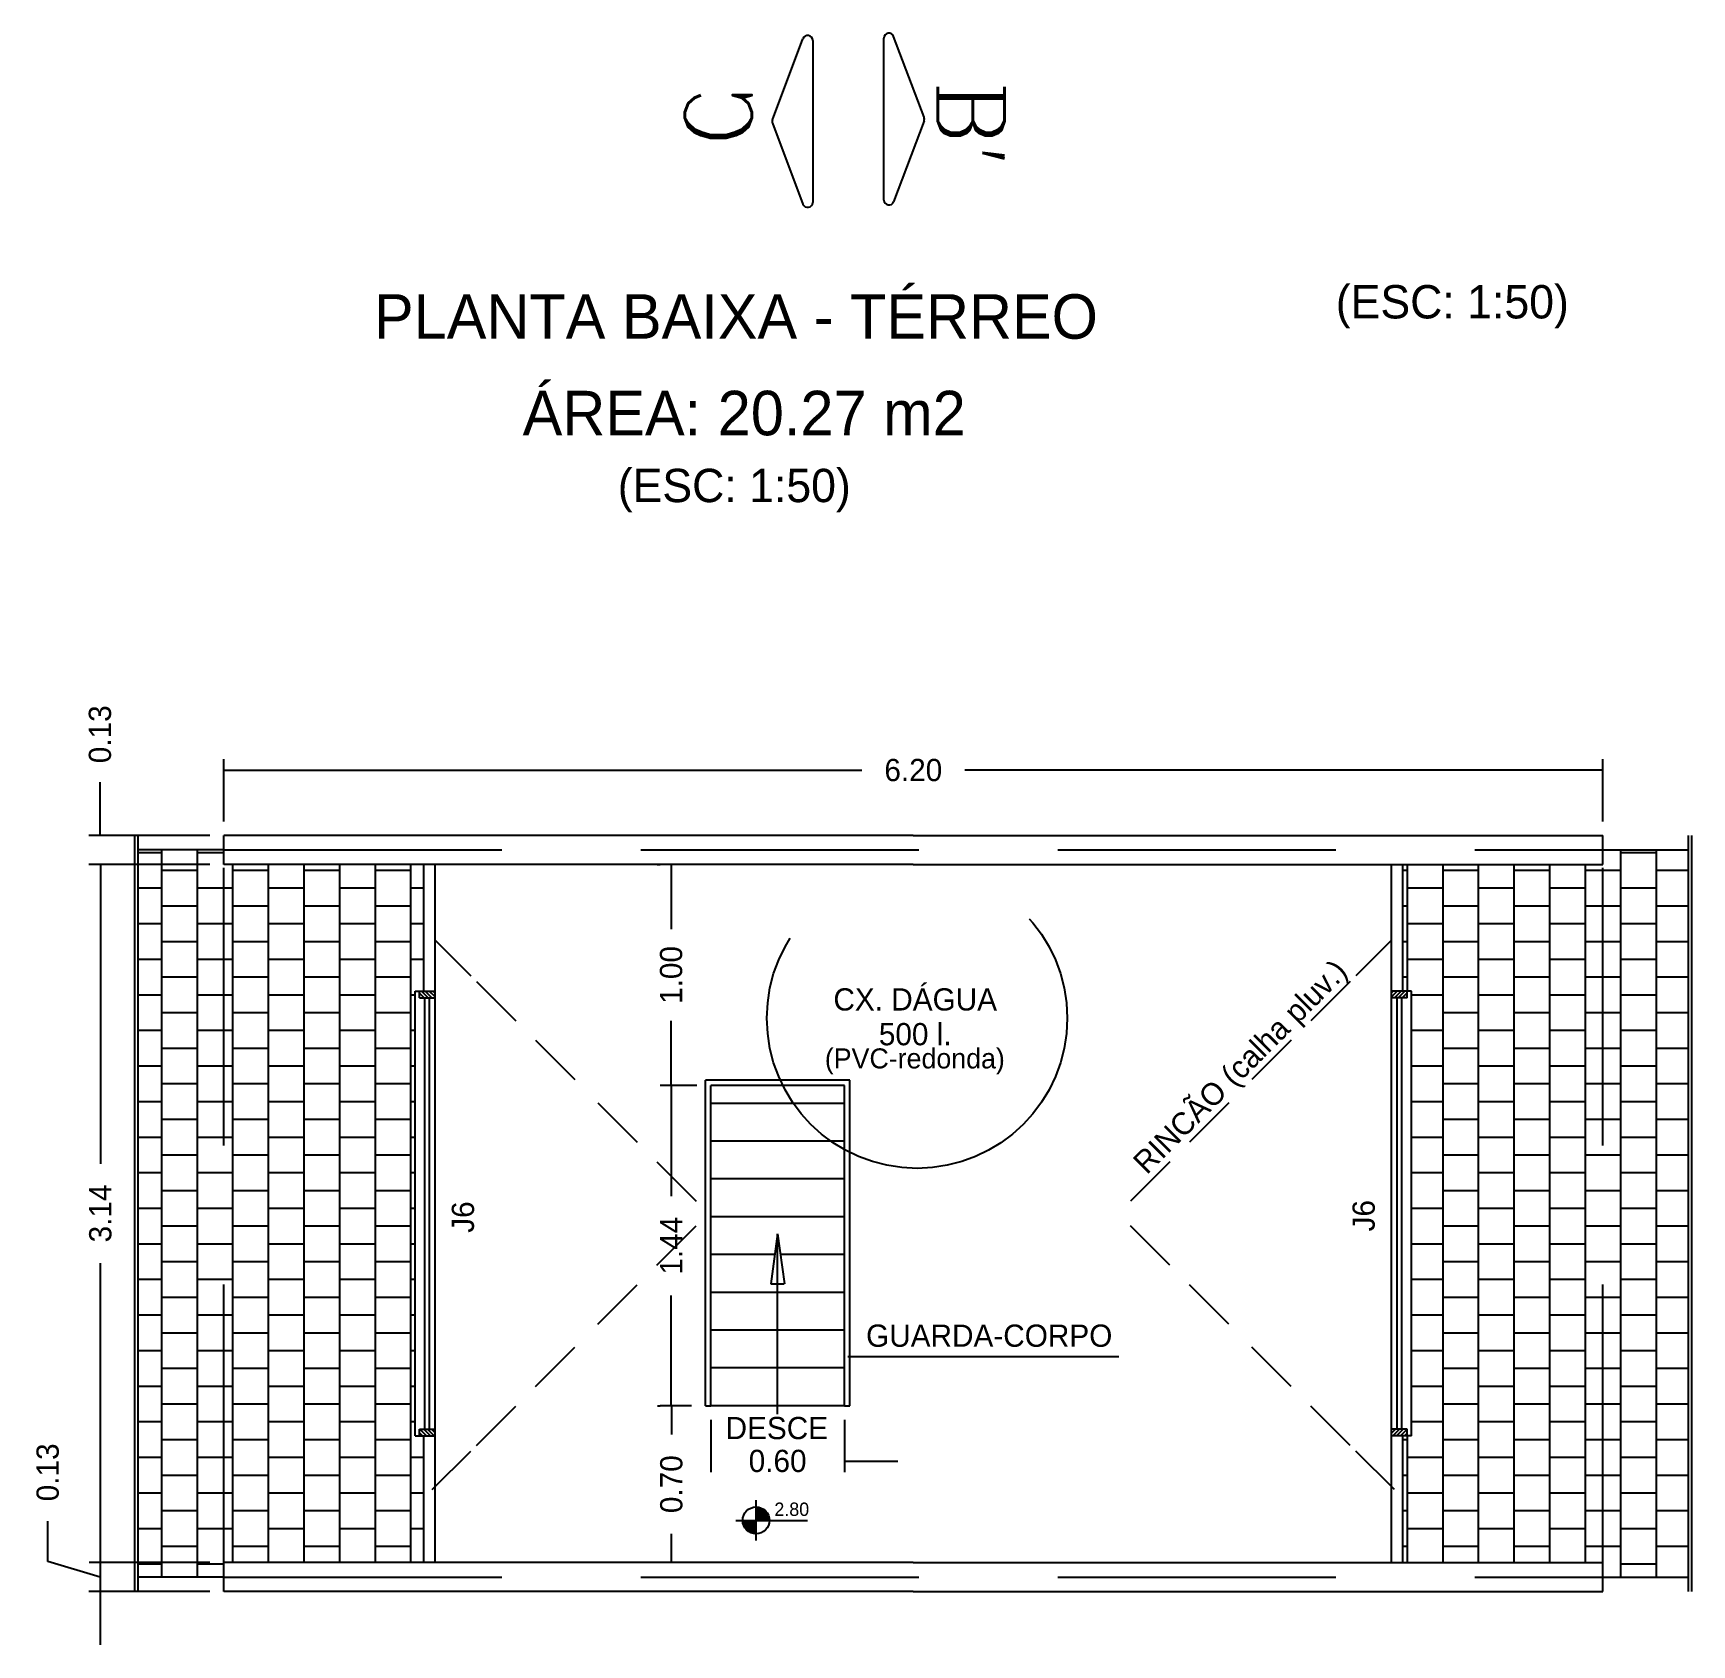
# Model space of a CAD drawing. Extents: x -74 to 202, y -59 to 73.
# Drawn here: x 5.28 to 12.74, y 3.91 to 11.16 of the extents above; entities that cross this region are included whole.
import ezdxf
from ezdxf.enums import TextEntityAlignment as Align

# ---------------------------------------------------------------- set-up
doc = ezdxf.new("R2010")
doc.units = 0
doc.linetypes.add('DASHED2', pattern=[0.375, 0.25, -0.125])
doc.layers.get('0').update_dxf_attribs({"linetype": 'CONTINUOUS'})
doc.layers.get('DEFPOINTS').update_dxf_attribs({"linetype": 'CONTINUOUS'})
for name, color, linetype in [('DIM', 244, 'CONTINUOUS'), ('EQUIPAMENTOS', 1, 'CONTINUOUS'), ('JANELA', 5, 'CONTINUOUS'), ('PAREDE', 7, 'CONTINUOUS'), ('TEXTO', 1, 'CONTINUOUS'), ('TEXTO2', 244, 'CONTINUOUS'), ('VISTAL', 30, 'CONTINUOUS'), ('VISTAP', 244, 'CONTINUOUS')]:
    doc.layers.add(name, color=color, linetype=linetype)
doc.styles.add('ROMANC', font='ROMANC.SHX', dxfattribs={"width": 0.8, "height": 0.04})
doc.dimstyles.get("Standard").update_dxf_attribs({"dimscale": 0, "dimtxt": 0.1, "dimasz": 0.12, "dimexe": 0.05, "dimexo": 0.0625, "dimgap": 0.09, "dimtad": 0, "dimzin": 0, "dimtxsty": 'STANDARD', "dimblk1": 'NONE', "dimblk2": 'NONE', "dimsah": 1, "dimcen": 0.09, "dimclrd": 244, "dimclre": 244, "dimclrt": 244, "dimazin": 3, "dimtfac": 1, "dimtdec": 4, "dimtofl": 0, "dimtmove": 0, "dimatfit": 3, "dimtolj": 1, "dimtzin": 0})

# ---------------------------------------------------------------- blocks, each defined once
blk = doc.blocks.new('*X35')
at = {"color": 0, "linetype": 'CONTINUOUS'}
for p, q in [((36.2381, 1.307), (36.2643, 1.3332)), ((36.2381, 1.3247), (36.2466, 1.3332)), ((36.252, 1.3032), (36.282, 1.3332)), ((36.2696, 1.3032), (36.2996, 1.3332)), ((36.2873, 1.3032), (36.3081, 1.324)), ((36.305, 1.3032), (36.3081, 1.3063))]:
    blk.add_line(p, q, dxfattribs=at)
blk = doc.blocks.new('*D106')
at = {"color": 244, "linetype": 'BYBLOCK'}
for p, q in [((8.2435, 4.9899), (8.1035, 4.9899)), ((8.1535, 4.9899), (8.1535, 4.8607)), ((8.1535, 4.2849), (8.1535, 4.4141)), ((8.2435, 4.2849), (8.1035, 4.2849))]:
    blk.add_line(p, q, dxfattribs=at)
at = {"layer": 'DEFPOINTS', "color": 0, "linetype": 'BYBLOCK'}
for p in [(8.306, 4.9899), (8.1535, 4.2849), (8.306, 4.2849)]:
    blk.add_point(p, dxfattribs=at)
at = {"color": 244, "linetype": 'BYBLOCK', "insert": (8.1535, 4.6374), "char_height": 0.1, "attachment_point": 5, "rotation": 90}
blk.add_mtext('\\A1;0.70', dxfattribs=at)
blk = doc.blocks.new('_NONE')
blk = doc.blocks.new('*X107')
at = {"color": 0, "linetype": 'CONTINUOUS'}
for p, q in [((11.2887, -0.0074), (11.3138, 0.0177)), ((11.2887, 0.0103), (11.2961, 0.0177)), ((11.3014, -0.0123), (11.3314, 0.0177)), ((11.3191, -0.0123), (11.3491, 0.0177)), ((11.3368, -0.0123), (11.3587, 0.0096)), ((11.3545, -0.0123), (11.3587, -0.0081))]:
    blk.add_line(p, q, dxfattribs=at)
blk = doc.blocks.new('*X108')
at = {"color": 0, "linetype": 'CONTINUOUS'}
for p, q in [((6.932, -1.9823), (6.9187, -1.9689)), ((6.9497, -1.9823), (6.9197, -1.9523)), ((6.9674, -1.9823), (6.9374, -1.9523)), ((6.9851, -1.9823), (6.9551, -1.9523)), ((6.9887, -1.9682), (6.9727, -1.9523))]:
    blk.add_line(p, q, dxfattribs=at)
blk = doc.blocks.new('*X109')
at = {"color": 0, "linetype": 'CONTINUOUS'}
for p, q in [((11.2887, -1.9696), (11.306, -1.9523)), ((11.2937, -1.9823), (11.3237, -1.9523)), ((11.3113, -1.9823), (11.3413, -1.9523)), ((11.329, -1.9823), (11.3587, -1.9526)), ((11.3467, -1.9823), (11.3587, -1.9703))]:
    blk.add_line(p, q, dxfattribs=at)
blk = doc.blocks.new('*X121')
at = {"color": 0, "linetype": 'CONTINUOUS'}
for p, q in [((5.76, 0.64), (5.6537, 0.64)), ((5.76, -2.6173), (5.76, 0.6527)), ((5.92, -2.6173), (5.92, 0.6527)), ((6.0387, 0.64), (5.92, 0.64)), ((12.32, -2.6173), (12.32, 0.6527)), ((12.48, 0.64), (12.32, 0.64)), ((12.48, -2.6173), (12.48, 0.6527)), ((5.92, 0.56), (5.76, 0.56)), ((6.08, -2.5523), (6.08, 0.5877)), ((6.1387, 0.56), (6.08, 0.56)), ((6.1887, 0.56), (6.1387, 0.56)), ((6.24, 0.56), (6.1887, 0.56)), ((6.24, -2.5523), (6.24, 0.5877)), ((6.4, -2.5523), (6.4, 0.5877)), ((6.56, 0.56), (6.4, 0.56)), ((6.56, -2.5523), (6.56, 0.5877)), ((6.72, -2.5523), (6.72, 0.5877)), ((6.88, 0.56), (6.72, 0.56)), ((6.88, -2.5523), (6.88, 0.5877)), ((11.36, 0.56), (11.3387, 0.56)), ((11.36, 0.0177), (11.36, 0.5877)), ((11.52, -2.5523), (11.52, 0.5877)), ((11.68, 0.56), (11.52, 0.56)), ((11.68, -2.5523), (11.68, 0.5877)), ((11.84, -2.5523), (11.84, 0.5877)), ((12, 0.56), (11.84, 0.56)), ((12, -2.5523), (12, 0.5877)), ((12.16, -2.5523), (12.16, 0.5877)), ((12.2387, 0.56), (12.16, 0.56)), ((12.32, 0.56), (12.2387, 0.56)), ((12.6237, 0.56), (12.48, 0.56)), ((5.76, 0.48), (5.6537, 0.48)), ((6.0387, 0.48), (5.92, 0.48)), ((6.08, 0.48), (6.0387, 0.48)), ((6.4, 0.48), (6.24, 0.48)), ((6.72, 0.48), (6.56, 0.48)), ((6.9387, 0.48), (6.88, 0.48)), ((11.52, 0.48), (11.36, 0.48)), ((11.84, 0.48), (11.68, 0.48)), ((12.0887, 0.48), (12, 0.48)), ((12.1387, 0.48), (12.0887, 0.48)), ((12.16, 0.48), (12.1387, 0.48)), ((12.48, 0.48), (12.32, 0.48)), ((5.92, 0.4), (5.76, 0.4)), ((6.1387, 0.4), (6.08, 0.4)), ((6.1887, 0.4), (6.1387, 0.4)), ((6.24, 0.4), (6.1887, 0.4)), ((6.56, 0.4), (6.4, 0.4)), ((6.88, 0.4), (6.72, 0.4)), ((11.36, 0.4), (11.3387, 0.4)), ((11.68, 0.4), (11.52, 0.4)), ((12, 0.4), (11.84, 0.4)), ((12.2387, 0.4), (12.16, 0.4)), ((12.32, 0.4), (12.2387, 0.4)), ((12.6237, 0.4), (12.48, 0.4)), ((5.76, 0.32), (5.6537, 0.32)), ((6.0387, 0.32), (5.92, 0.32)), ((6.08, 0.32), (6.0387, 0.32)), ((6.4, 0.32), (6.24, 0.32)), ((6.72, 0.32), (6.56, 0.32)), ((6.9387, 0.32), (6.88, 0.32)), ((11.52, 0.32), (11.36, 0.32)), ((11.84, 0.32), (11.68, 0.32)), ((12.0887, 0.32), (12, 0.32)), ((12.1387, 0.32), (12.0887, 0.32)), ((12.16, 0.32), (12.1387, 0.32)), ((12.48, 0.32), (12.32, 0.32)), ((5.92, 0.24), (5.76, 0.24)), ((6.1387, 0.24), (6.08, 0.24)), ((6.1887, 0.24), (6.1387, 0.24)), ((6.24, 0.24), (6.1887, 0.24)), ((6.56, 0.24), (6.4, 0.24)), ((6.88, 0.24), (6.72, 0.24)), ((11.36, 0.24), (11.3387, 0.24)), ((11.68, 0.24), (11.52, 0.24)), ((12, 0.24), (11.84, 0.24)), ((12.2387, 0.24), (12.16, 0.24)), ((12.32, 0.24), (12.2387, 0.24)), ((12.6237, 0.24), (12.48, 0.24)), ((5.76, 0.16), (5.6537, 0.16)), ((6.0387, 0.16), (5.92, 0.16)), ((6.08, 0.16), (6.0387, 0.16)), ((6.4, 0.16), (6.24, 0.16)), ((6.72, 0.16), (6.56, 0.16)), ((6.9387, 0.16), (6.88, 0.16)), ((11.52, 0.16), (11.36, 0.16)), ((11.84, 0.16), (11.68, 0.16)), ((12.0887, 0.16), (12, 0.16)), ((12.1387, 0.16), (12.0887, 0.16)), ((12.16, 0.16), (12.1387, 0.16)), ((12.48, 0.16), (12.32, 0.16)), ((5.92, 0.08), (5.76, 0.08)), ((6.1387, 0.08), (6.08, 0.08)), ((6.1887, 0.08), (6.1387, 0.08)), ((6.24, 0.08), (6.1887, 0.08)), ((6.56, 0.08), (6.4, 0.08)), ((6.88, 0.08), (6.72, 0.08)), ((11.36, 0.08), (11.3387, 0.08)), ((11.68, 0.08), (11.52, 0.08)), ((12, 0.08), (11.84, 0.08)), ((12.2387, 0.08), (12.16, 0.08)), ((12.32, 0.08), (12.2387, 0.08)), ((12.6237, 0.08), (12.48, 0.08)), ((5.76, 0), (5.6537, 0)), ((6.0387, 0), (5.92, 0)), ((6.08, 0), (6.0387, 0)), ((6.4, 0), (6.24, 0)), ((6.72, 0), (6.56, 0)), ((6.8987, 0), (6.88, 0)), ((11.52, 0), (11.3787, 0)), ((11.84, 0), (11.68, 0)), ((12.0887, 0), (12, 0)), ((12.1387, 0), (12.0887, 0)), ((12.16, 0), (12.1387, 0)), ((12.48, 0), (12.32, 0)), ((5.92, -0.08), (5.76, -0.08)), ((6.1387, -0.08), (6.08, -0.08)), ((6.1887, -0.08), (6.1387, -0.08)), ((6.24, -0.08), (6.1887, -0.08)), ((6.56, -0.08), (6.4, -0.08)), ((6.88, -0.08), (6.72, -0.08)), ((11.68, -0.08), (11.52, -0.08)), ((12, -0.08), (11.84, -0.08)), ((12.2387, -0.08), (12.16, -0.08)), ((12.32, -0.08), (12.2387, -0.08)), ((12.6237, -0.08), (12.48, -0.08)), ((5.76, -0.16), (5.6537, -0.16)), ((6.0387, -0.16), (5.92, -0.16)), ((6.08, -0.16), (6.0387, -0.16)), ((6.4, -0.16), (6.24, -0.16)), ((6.72, -0.16), (6.56, -0.16)), ((6.8987, -0.16), (6.88, -0.16)), ((11.52, -0.16), (11.3787, -0.16)), ((11.84, -0.16), (11.68, -0.16)), ((12.0887, -0.16), (12, -0.16)), ((12.1387, -0.16), (12.0887, -0.16)), ((12.16, -0.16), (12.1387, -0.16)), ((12.48, -0.16), (12.32, -0.16)), ((5.92, -0.24), (5.76, -0.24)), ((6.1387, -0.24), (6.08, -0.24)), ((6.1887, -0.24), (6.1387, -0.24)), ((6.24, -0.24), (6.1887, -0.24)), ((6.56, -0.24), (6.4, -0.24)), ((6.88, -0.24), (6.72, -0.24)), ((11.68, -0.24), (11.52, -0.24)), ((12, -0.24), (11.84, -0.24)), ((12.2387, -0.24), (12.16, -0.24)), ((12.32, -0.24), (12.2387, -0.24)), ((12.6237, -0.24), (12.48, -0.24)), ((5.76, -0.32), (5.6537, -0.32)), ((6.0387, -0.32), (5.92, -0.32)), ((6.08, -0.32), (6.0387, -0.32)), ((6.4, -0.32), (6.24, -0.32)), ((6.72, -0.32), (6.56, -0.32)), ((6.8987, -0.32), (6.88, -0.32)), ((11.52, -0.32), (11.3787, -0.32)), ((11.84, -0.32), (11.68, -0.32)), ((12.0887, -0.32), (12, -0.32)), ((12.1387, -0.32), (12.0887, -0.32)), ((12.16, -0.32), (12.1387, -0.32)), ((12.48, -0.32), (12.32, -0.32)), ((5.92, -0.4), (5.76, -0.4)), ((6.1387, -0.4), (6.08, -0.4)), ((6.1887, -0.4), (6.1387, -0.4)), ((6.24, -0.4), (6.1887, -0.4)), ((6.56, -0.4), (6.4, -0.4)), ((6.88, -0.4), (6.72, -0.4)), ((11.68, -0.4), (11.52, -0.4)), ((12, -0.4), (11.84, -0.4)), ((12.2387, -0.4), (12.16, -0.4)), ((12.32, -0.4), (12.2387, -0.4)), ((12.6237, -0.4), (12.48, -0.4)), ((5.76, -0.48), (5.6537, -0.48)), ((6.0387, -0.48), (5.92, -0.48)), ((6.08, -0.48), (6.0387, -0.48)), ((6.4, -0.48), (6.24, -0.48)), ((6.72, -0.48), (6.56, -0.48)), ((6.8987, -0.48), (6.88, -0.48)), ((11.52, -0.48), (11.3787, -0.48)), ((11.84, -0.48), (11.68, -0.48)), ((12.0887, -0.48), (12, -0.48)), ((12.1387, -0.48), (12.0887, -0.48)), ((12.16, -0.48), (12.1387, -0.48)), ((12.48, -0.48), (12.32, -0.48)), ((5.92, -0.56), (5.76, -0.56)), ((6.1387, -0.56), (6.08, -0.56)), ((6.1887, -0.56), (6.1387, -0.56)), ((6.24, -0.56), (6.1887, -0.56)), ((6.56, -0.56), (6.4, -0.56)), ((6.88, -0.56), (6.72, -0.56)), ((11.68, -0.56), (11.52, -0.56)), ((12, -0.56), (11.84, -0.56)), ((12.2387, -0.56), (12.16, -0.56)), ((12.32, -0.56), (12.2387, -0.56)), ((12.6237, -0.56), (12.48, -0.56)), ((5.76, -0.64), (5.6537, -0.64)), ((6.0387, -0.64), (5.92, -0.64)), ((6.08, -0.64), (6.0387, -0.64)), ((6.4, -0.64), (6.24, -0.64)), ((6.72, -0.64), (6.56, -0.64)), ((6.8987, -0.64), (6.88, -0.64)), ((11.52, -0.64), (11.3787, -0.64)), ((11.84, -0.64), (11.68, -0.64)), ((12.0887, -0.64), (12, -0.64)), ((12.1387, -0.64), (12.0887, -0.64)), ((12.16, -0.64), (12.1387, -0.64)), ((12.48, -0.64), (12.32, -0.64)), ((5.92, -0.72), (5.76, -0.72)), ((6.1387, -0.72), (6.08, -0.72)), ((6.1887, -0.72), (6.1387, -0.72)), ((6.24, -0.72), (6.1887, -0.72)), ((6.56, -0.72), (6.4, -0.72)), ((6.88, -0.72), (6.72, -0.72)), ((11.68, -0.72), (11.52, -0.72)), ((12, -0.72), (11.84, -0.72)), ((12.2387, -0.72), (12.16, -0.72)), ((12.32, -0.72), (12.2387, -0.72)), ((12.6237, -0.72), (12.48, -0.72)), ((5.76, -0.8), (5.6537, -0.8)), ((6.0387, -0.8), (5.92, -0.8)), ((6.08, -0.8), (6.0387, -0.8)), ((6.4, -0.8), (6.24, -0.8)), ((6.72, -0.8), (6.56, -0.8)), ((6.8987, -0.8), (6.88, -0.8)), ((11.52, -0.8), (11.3787, -0.8)), ((11.84, -0.8), (11.68, -0.8)), ((12.0887, -0.8), (12, -0.8)), ((12.1387, -0.8), (12.0887, -0.8)), ((12.16, -0.8), (12.1387, -0.8)), ((12.48, -0.8), (12.32, -0.8)), ((5.92, -0.88), (5.76, -0.88)), ((6.1387, -0.88), (6.08, -0.88)), ((6.1887, -0.88), (6.1387, -0.88)), ((6.24, -0.88), (6.1887, -0.88)), ((6.56, -0.88), (6.4, -0.88)), ((6.88, -0.88), (6.72, -0.88)), ((11.68, -0.88), (11.52, -0.88)), ((12, -0.88), (11.84, -0.88)), ((12.2387, -0.88), (12.16, -0.88)), ((12.32, -0.88), (12.2387, -0.88)), ((12.6237, -0.88), (12.48, -0.88)), ((5.76, -0.96), (5.6537, -0.96)), ((6.0387, -0.96), (5.92, -0.96)), ((6.08, -0.96), (6.0387, -0.96)), ((6.4, -0.96), (6.24, -0.96)), ((6.72, -0.96), (6.56, -0.96)), ((6.8987, -0.96), (6.88, -0.96)), ((11.52, -0.96), (11.3787, -0.96)), ((11.84, -0.96), (11.68, -0.96)), ((12.0887, -0.96), (12, -0.96)), ((12.1387, -0.96), (12.0887, -0.96)), ((12.16, -0.96), (12.1387, -0.96)), ((12.48, -0.96), (12.32, -0.96)), ((5.92, -1.04), (5.76, -1.04)), ((6.1387, -1.04), (6.08, -1.04)), ((6.1887, -1.04), (6.1387, -1.04)), ((6.24, -1.04), (6.1887, -1.04)), ((6.56, -1.04), (6.4, -1.04)), ((6.88, -1.04), (6.72, -1.04)), ((11.68, -1.04), (11.52, -1.04)), ((12, -1.04), (11.84, -1.04)), ((12.2387, -1.04), (12.16, -1.04)), ((12.32, -1.04), (12.2387, -1.04)), ((12.6237, -1.04), (12.48, -1.04)), ((5.76, -1.12), (5.6537, -1.12)), ((6.0387, -1.12), (5.92, -1.12)), ((6.08, -1.12), (6.0387, -1.12)), ((6.4, -1.12), (6.24, -1.12)), ((6.72, -1.12), (6.56, -1.12)), ((6.8987, -1.12), (6.88, -1.12)), ((11.52, -1.12), (11.3787, -1.12)), ((11.84, -1.12), (11.68, -1.12)), ((12.0887, -1.12), (12, -1.12)), ((12.1387, -1.12), (12.0887, -1.12)), ((12.16, -1.12), (12.1387, -1.12)), ((12.48, -1.12), (12.32, -1.12)), ((5.92, -1.2), (5.76, -1.2)), ((6.1387, -1.2), (6.08, -1.2)), ((6.1887, -1.2), (6.1387, -1.2)), ((6.24, -1.2), (6.1887, -1.2)), ((6.56, -1.2), (6.4, -1.2)), ((6.88, -1.2), (6.72, -1.2)), ((11.68, -1.2), (11.52, -1.2)), ((12, -1.2), (11.84, -1.2)), ((12.2387, -1.2), (12.16, -1.2)), ((12.32, -1.2), (12.2387, -1.2)), ((12.6237, -1.2), (12.48, -1.2)), ((5.76, -1.28), (5.6537, -1.28)), ((6.0387, -1.28), (5.92, -1.28)), ((6.08, -1.28), (6.0387, -1.28)), ((6.4, -1.28), (6.24, -1.28)), ((6.72, -1.28), (6.56, -1.28)), ((6.8987, -1.28), (6.88, -1.28)), ((11.52, -1.28), (11.3787, -1.28)), ((11.84, -1.28), (11.68, -1.28)), ((12.0887, -1.28), (12, -1.28)), ((12.1387, -1.28), (12.0887, -1.28)), ((12.16, -1.28), (12.1387, -1.28)), ((12.48, -1.28), (12.32, -1.28)), ((5.92, -1.36), (5.76, -1.36)), ((6.1387, -1.36), (6.08, -1.36)), ((6.1887, -1.36), (6.1387, -1.36)), ((6.24, -1.36), (6.1887, -1.36)), ((6.56, -1.36), (6.4, -1.36)), ((6.88, -1.36), (6.72, -1.36)), ((11.68, -1.36), (11.52, -1.36)), ((12, -1.36), (11.84, -1.36)), ((12.2387, -1.36), (12.16, -1.36)), ((12.32, -1.36), (12.2387, -1.36)), ((12.6237, -1.36), (12.48, -1.36)), ((5.76, -1.44), (5.6537, -1.44)), ((6.0387, -1.44), (5.92, -1.44)), ((6.08, -1.44), (6.0387, -1.44)), ((6.4, -1.44), (6.24, -1.44)), ((6.72, -1.44), (6.56, -1.44)), ((6.8987, -1.44), (6.88, -1.44)), ((11.52, -1.44), (11.3787, -1.44)), ((11.84, -1.44), (11.68, -1.44)), ((12.0887, -1.44), (12, -1.44)), ((12.1387, -1.44), (12.0887, -1.44)), ((12.16, -1.44), (12.1387, -1.44)), ((12.48, -1.44), (12.32, -1.44)), ((5.92, -1.52), (5.76, -1.52)), ((6.1387, -1.52), (6.08, -1.52)), ((6.1887, -1.52), (6.1387, -1.52)), ((6.24, -1.52), (6.1887, -1.52)), ((6.56, -1.52), (6.4, -1.52)), ((6.88, -1.52), (6.72, -1.52)), ((11.68, -1.52), (11.52, -1.52)), ((12, -1.52), (11.84, -1.52)), ((12.2387, -1.52), (12.16, -1.52)), ((12.32, -1.52), (12.2387, -1.52)), ((12.6237, -1.52), (12.48, -1.52)), ((5.76, -1.6), (5.6537, -1.6)), ((6.0387, -1.6), (5.92, -1.6)), ((6.08, -1.6), (6.0387, -1.6)), ((6.4, -1.6), (6.24, -1.6)), ((6.72, -1.6), (6.56, -1.6)), ((6.8987, -1.6), (6.88, -1.6)), ((11.52, -1.6), (11.3787, -1.6)), ((11.84, -1.6), (11.68, -1.6)), ((12.0887, -1.6), (12, -1.6)), ((12.1387, -1.6), (12.0887, -1.6)), ((12.16, -1.6), (12.1387, -1.6)), ((12.48, -1.6), (12.32, -1.6)), ((5.92, -1.68), (5.76, -1.68)), ((6.1387, -1.68), (6.08, -1.68)), ((6.1887, -1.68), (6.1387, -1.68)), ((6.24, -1.68), (6.1887, -1.68)), ((6.56, -1.68), (6.4, -1.68)), ((6.88, -1.68), (6.72, -1.68)), ((11.68, -1.68), (11.52, -1.68)), ((12, -1.68), (11.84, -1.68)), ((12.2387, -1.68), (12.16, -1.68)), ((12.32, -1.68), (12.2387, -1.68)), ((12.6237, -1.68), (12.48, -1.68)), ((5.76, -1.76), (5.6537, -1.76)), ((6.0387, -1.76), (5.92, -1.76)), ((6.08, -1.76), (6.0387, -1.76)), ((6.4, -1.76), (6.24, -1.76)), ((6.72, -1.76), (6.56, -1.76)), ((6.8987, -1.76), (6.88, -1.76)), ((11.52, -1.76), (11.3787, -1.76)), ((11.84, -1.76), (11.68, -1.76)), ((12.0887, -1.76), (12, -1.76)), ((12.1387, -1.76), (12.0887, -1.76)), ((12.16, -1.76), (12.1387, -1.76)), ((12.48, -1.76), (12.32, -1.76)), ((5.92, -1.84), (5.76, -1.84)), ((6.1387, -1.84), (6.08, -1.84)), ((6.1887, -1.84), (6.1387, -1.84)), ((6.24, -1.84), (6.1887, -1.84)), ((6.56, -1.84), (6.4, -1.84)), ((6.88, -1.84), (6.72, -1.84)), ((11.68, -1.84), (11.52, -1.84)), ((12, -1.84), (11.84, -1.84)), ((12.2387, -1.84), (12.16, -1.84)), ((12.32, -1.84), (12.2387, -1.84)), ((12.6237, -1.84), (12.48, -1.84)), ((5.76, -1.92), (5.6537, -1.92)), ((6.0387, -1.92), (5.92, -1.92)), ((6.08, -1.92), (6.0387, -1.92)), ((6.4, -1.92), (6.24, -1.92)), ((6.72, -1.92), (6.56, -1.92)), ((6.8987, -1.92), (6.88, -1.92)), ((11.52, -1.92), (11.3787, -1.92)), ((11.84, -1.92), (11.68, -1.92)), ((12.0887, -1.92), (12, -1.92)), ((12.1387, -1.92), (12.0887, -1.92)), ((12.16, -1.92), (12.1387, -1.92)), ((12.48, -1.92), (12.32, -1.92)), ((5.92, -2), (5.76, -2)), ((6.1387, -2), (6.08, -2)), ((6.1887, -2), (6.1387, -2)), ((6.24, -2), (6.1887, -2)), ((6.56, -2), (6.4, -2)), ((6.88, -2), (6.72, -2)), ((11.36, -2), (11.3387, -2)), ((11.36, -2.5523), (11.36, -1.9823)), ((11.68, -2), (11.52, -2)), ((12, -2), (11.84, -2)), ((12.2387, -2), (12.16, -2)), ((12.32, -2), (12.2387, -2)), ((12.6237, -2), (12.48, -2)), ((5.76, -2.08), (5.6537, -2.08)), ((6.0387, -2.08), (5.92, -2.08)), ((6.08, -2.08), (6.0387, -2.08)), ((6.4, -2.08), (6.24, -2.08)), ((6.72, -2.08), (6.56, -2.08)), ((6.9387, -2.08), (6.88, -2.08)), ((11.52, -2.08), (11.36, -2.08)), ((11.84, -2.08), (11.68, -2.08)), ((12.0887, -2.08), (12, -2.08)), ((12.1387, -2.08), (12.0887, -2.08)), ((12.16, -2.08), (12.1387, -2.08)), ((12.48, -2.08), (12.32, -2.08)), ((5.92, -2.16), (5.76, -2.16)), ((6.1387, -2.16), (6.08, -2.16)), ((6.1887, -2.16), (6.1387, -2.16)), ((6.24, -2.16), (6.1887, -2.16)), ((6.56, -2.16), (6.4, -2.16)), ((6.88, -2.16), (6.72, -2.16)), ((11.36, -2.16), (11.3387, -2.16)), ((11.68, -2.16), (11.52, -2.16)), ((12, -2.16), (11.84, -2.16)), ((12.2387, -2.16), (12.16, -2.16)), ((12.32, -2.16), (12.2387, -2.16)), ((12.6237, -2.16), (12.48, -2.16)), ((5.76, -2.24), (5.6537, -2.24)), ((6.0387, -2.24), (5.92, -2.24)), ((6.08, -2.24), (6.0387, -2.24)), ((6.4, -2.24), (6.24, -2.24)), ((6.72, -2.24), (6.56, -2.24)), ((6.9387, -2.24), (6.88, -2.24)), ((11.52, -2.24), (11.36, -2.24)), ((11.84, -2.24), (11.68, -2.24)), ((12.0887, -2.24), (12, -2.24)), ((12.1387, -2.24), (12.0887, -2.24)), ((12.16, -2.24), (12.1387, -2.24)), ((12.48, -2.24), (12.32, -2.24)), ((5.92, -2.32), (5.76, -2.32)), ((6.1387, -2.32), (6.08, -2.32)), ((6.1887, -2.32), (6.1387, -2.32)), ((6.24, -2.32), (6.1887, -2.32)), ((6.56, -2.32), (6.4, -2.32)), ((6.88, -2.32), (6.72, -2.32)), ((11.36, -2.32), (11.3387, -2.32)), ((11.68, -2.32), (11.52, -2.32)), ((12, -2.32), (11.84, -2.32)), ((12.2387, -2.32), (12.16, -2.32)), ((12.32, -2.32), (12.2387, -2.32)), ((12.6237, -2.32), (12.48, -2.32)), ((5.76, -2.4), (5.6537, -2.4)), ((6.0387, -2.4), (5.92, -2.4)), ((6.08, -2.4), (6.0387, -2.4)), ((6.4, -2.4), (6.24, -2.4)), ((6.72, -2.4), (6.56, -2.4)), ((6.9387, -2.4), (6.88, -2.4)), ((11.52, -2.4), (11.36, -2.4)), ((11.84, -2.4), (11.68, -2.4)), ((12.0887, -2.4), (12, -2.4)), ((12.1387, -2.4), (12.0887, -2.4)), ((12.16, -2.4), (12.1387, -2.4)), ((12.48, -2.4), (12.32, -2.4)), ((5.92, -2.48), (5.76, -2.48)), ((6.1387, -2.48), (6.08, -2.48)), ((6.1887, -2.48), (6.1387, -2.48)), ((6.24, -2.48), (6.1887, -2.48)), ((6.56, -2.48), (6.4, -2.48)), ((6.88, -2.48), (6.72, -2.48)), ((11.36, -2.48), (11.3387, -2.48)), ((11.68, -2.48), (11.52, -2.48)), ((12, -2.48), (11.84, -2.48)), ((12.2387, -2.48), (12.16, -2.48)), ((12.32, -2.48), (12.2387, -2.48)), ((12.6237, -2.48), (12.48, -2.48)), ((5.76, -2.56), (5.6537, -2.56)), ((6.0387, -2.56), (5.92, -2.56)), ((12.48, -2.56), (12.32, -2.56))]:
    blk.add_line(p, q, dxfattribs=at)
blk = doc.blocks.new('*D168')
at = {"color": 244, "linetype": 'BYBLOCK'}
for p, q in [((5.5847, 7.5549), (5.5847, 7.7949)), ((6.0785, 7.5549), (5.5347, 7.5549)), ((6.0785, 7.4249), (5.5347, 7.4249)), ((5.5847, 7.4249), (5.5847, 7.4249))]:
    blk.add_line(p, q, dxfattribs=at)
at = {"layer": 'DEFPOINTS', "color": 0, "linetype": 'BYBLOCK'}
for p in [(5.5847, 7.5549), (6.141, 7.5549), (6.141, 7.4249)]:
    blk.add_point(p, dxfattribs=at)
at = {"color": 244, "linetype": 'BYBLOCK', "insert": (5.5847, 8.0099), "char_height": 0.1, "attachment_point": 5, "rotation": 90}
blk.add_mtext('\\A1;0.13', dxfattribs=at)
blk = doc.blocks.new('*D169')
at = {"color": 244, "linetype": 'BYBLOCK'}
for p, q in [((5.3497, 4.2904), (5.3497, 4.4704)), ((5.5847, 4.2199), (5.3497, 4.2904)), ((5.5847, 4.2849), (5.5847, 4.2849)), ((5.5847, 4.2849), (5.5847, 4.1549)), ((6.0785, 4.1549), (5.5347, 4.1549)), ((5.5847, 4.1549), (5.5847, 3.9149))]:
    blk.add_line(p, q, dxfattribs=at)
at = {"layer": 'DEFPOINTS', "color": 0, "linetype": 'BYBLOCK'}
for p in [(6.141, 4.2849), (5.5847, 4.1549), (6.141, 4.1549)]:
    blk.add_point(p, dxfattribs=at)
at = {"color": 244, "linetype": 'BYBLOCK', "insert": (5.3497, 4.5604), "char_height": 0.1, "attachment_point": 4, "rotation": 90}
blk.add_mtext('\\A1;0.13', dxfattribs=at)
blk = doc.blocks.new('*D170')
at = {"color": 244, "linetype": 'BYBLOCK'}
for p, q in [((6.141, 7.6174), (6.141, 7.8984)), ((6.141, 7.8484), (9.0094, 7.8484)), ((12.341, 7.8484), (9.4727, 7.8484)), ((12.341, 7.6174), (12.341, 7.8984))]:
    blk.add_line(p, q, dxfattribs=at)
at = {"layer": 'DEFPOINTS', "color": 0, "linetype": 'BYBLOCK'}
for p in [(12.341, 7.8484), (6.141, 7.5549), (12.341, 7.5549)]:
    blk.add_point(p, dxfattribs=at)
at = {"color": 244, "linetype": 'BYBLOCK', "insert": (9.241, 7.8484), "char_height": 0.1, "attachment_point": 5}
blk.add_mtext('\\A1;6.20', dxfattribs=at)
blk = doc.blocks.new('*D171')
at = {"color": 244, "linetype": 'BYBLOCK'}
for p, q in [((8.331, 4.9274), (8.331, 4.6914)), ((8.931, 4.9274), (8.931, 4.6914)), ((8.331, 4.7414), (8.331, 4.7414)), ((8.931, 4.7414), (9.171, 4.7414))]:
    blk.add_line(p, q, dxfattribs=at)
at = {"layer": 'DEFPOINTS', "color": 0, "linetype": 'BYBLOCK'}
for p in [(8.331, 4.9899), (8.931, 4.9899), (8.931, 4.7414)]:
    blk.add_point(p, dxfattribs=at)
at = {"color": 244, "linetype": 'BYBLOCK', "insert": (8.631, 4.7414), "char_height": 0.1, "attachment_point": 5}
blk.add_mtext('\\A1;0.60', dxfattribs=at)
blk = doc.blocks.new('*X189')
at = {"color": 0, "linetype": 'CONTINUOUS'}
for p, q in [((7.7733, 11.1886), (7.7765, 11.1918)), ((7.7733, 11.1904), (7.7748, 11.1918)), ((7.7733, 11.1868), (7.7781, 11.1917)), ((7.7733, 11.1851), (7.7797, 11.1915)), ((7.7733, 11.1833), (7.7813, 11.1913)), ((7.7733, 11.1815), (7.7828, 11.1911)), ((7.7733, 11.1798), (7.7844, 11.1908)), ((7.7733, 11.178), (7.7858, 11.1905)), ((7.7733, 11.1762), (7.7873, 11.1902)), ((7.7733, 11.1745), (7.7887, 11.1899)), ((7.7733, 11.1727), (7.7901, 11.1895)), ((7.7733, 11.1709), (7.7914, 11.1891)), ((7.7733, 11.1692), (7.7927, 11.1886)), ((7.7733, 11.1674), (7.7941, 11.1882)), ((7.7733, 11.1656), (7.7953, 11.1877)), ((7.7733, 11.1638), (7.7966, 11.1872)), ((7.7733, 11.1621), (7.7978, 11.1866)), ((7.7733, 11.1603), (7.799, 11.1861)), ((7.7733, 11.1585), (7.8002, 11.1855)), ((7.7131, 11.1302), (7.7146, 11.1317)), ((7.7132, 11.1285), (7.7163, 11.1317)), ((7.7133, 11.1268), (7.7181, 11.1317)), ((7.7134, 11.1252), (7.7199, 11.1317)), ((7.7136, 11.1236), (7.7216, 11.1317)), ((7.7138, 11.1221), (7.7234, 11.1317)), ((7.7141, 11.1206), (7.7252, 11.1317)), ((7.7144, 11.1191), (7.7269, 11.1317)), ((7.7147, 11.1177), (7.7287, 11.1317)), ((7.7151, 11.1163), (7.7305, 11.1317)), ((7.7155, 11.1149), (7.7323, 11.1317)), ((7.7159, 11.1135), (7.734, 11.1317)), ((7.7163, 11.1122), (7.7358, 11.1317)), ((7.7168, 11.1109), (7.7376, 11.1317)), ((7.7173, 11.1096), (7.7393, 11.1317)), ((7.7178, 11.1083), (7.7411, 11.1317)), ((7.7183, 11.1071), (7.7429, 11.1317)), ((7.7189, 11.1059), (7.7446, 11.1317)), ((7.7194, 11.1047), (7.7464, 11.1317)), ((7.72, 11.1035), (7.7482, 11.1317)), ((7.7207, 11.1024), (7.7499, 11.1317)), ((7.7213, 11.1013), (7.7517, 11.1317)), ((7.722, 11.1002), (7.7535, 11.1317)), ((7.7226, 11.0991), (7.7552, 11.1317)), ((7.7234, 11.098), (7.757, 11.1317)), ((7.7241, 11.097), (7.7588, 11.1317)), ((7.7248, 11.0959), (7.7605, 11.1317)), ((7.7256, 11.0949), (7.7623, 11.1317)), ((7.7264, 11.0939), (7.7641, 11.1317)), ((7.7271, 11.093), (7.7658, 11.1317)), ((7.728, 11.092), (7.7676, 11.1317)), ((7.7288, 11.0911), (7.7694, 11.1317)), ((7.7297, 11.0902), (7.7711, 11.1317)), ((7.7305, 11.0893), (7.7729, 11.1317)), ((7.7314, 11.0884), (7.7733, 11.1303)), ((7.7323, 11.0875), (7.7733, 11.1285)), ((7.7332, 11.0867), (7.7733, 11.1267)), ((7.7342, 11.0859), (7.7733, 11.125)), ((7.7352, 11.0851), (7.7733, 11.1232)), ((7.7361, 11.0843), (7.7733, 11.1214)), ((7.7371, 11.0835), (7.7733, 11.1197)), ((7.7382, 11.0828), (7.7733, 11.1179)), ((7.7392, 11.082), (7.7733, 11.1161)), ((7.7403, 11.0813), (7.7733, 11.1144)), ((7.7413, 11.0806), (7.7733, 11.1126)), ((7.7733, 11.1568), (7.8014, 11.1849)), ((7.7733, 11.155), (7.8025, 11.1843)), ((7.7733, 11.1532), (7.8037, 11.1836)), ((7.7733, 11.1515), (7.8048, 11.183)), ((7.7733, 11.1497), (7.8059, 11.1823)), ((7.7733, 11.1479), (7.8069, 11.1816)), ((7.7733, 11.1462), (7.808, 11.1809)), ((7.7733, 11.1444), (7.809, 11.1801)), ((7.7733, 11.1426), (7.81, 11.1794)), ((7.7733, 11.1409), (7.811, 11.1786)), ((7.7733, 11.1391), (7.812, 11.1778)), ((7.7733, 11.1373), (7.8129, 11.177)), ((7.7733, 11.1356), (7.8138, 11.1761)), ((7.7733, 11.1338), (7.8148, 11.1753)), ((7.7733, 11.132), (7.8157, 11.1744)), ((7.7747, 11.1317), (7.8165, 11.1735)), ((7.7764, 11.1317), (7.8174, 11.1726)), ((7.7782, 11.1317), (7.8182, 11.1717)), ((7.78, 11.1317), (7.8191, 11.1707)), ((7.7817, 11.1317), (7.8199, 11.1698)), ((7.7835, 11.1317), (7.8207, 11.1688)), ((7.7853, 11.1317), (7.8214, 11.1678)), ((7.7871, 11.1317), (7.8222, 11.1668)), ((7.7888, 11.1317), (7.8229, 11.1657)), ((7.7906, 11.1317), (7.8236, 11.1647)), ((7.7924, 11.1317), (7.8243, 11.1636)), ((7.7941, 11.1317), (7.825, 11.1625)), ((7.7959, 11.1317), (7.8256, 11.1614)), ((7.7977, 11.1317), (7.8262, 11.1603)), ((7.7994, 11.1317), (7.8269, 11.1591)), ((7.8012, 11.1317), (7.8274, 11.1579)), ((7.803, 11.1317), (7.828, 11.1567)), ((7.8047, 11.1317), (7.8286, 11.1555)), ((7.8065, 11.1317), (7.8291, 11.1542)), ((7.8083, 11.1317), (7.8296, 11.153)), ((7.81, 11.1317), (7.83, 11.1517)), ((7.8118, 11.1317), (7.8305, 11.1504)), ((7.8136, 11.1317), (7.8309, 11.149)), ((7.8153, 11.1317), (7.8313, 11.1476)), ((7.8171, 11.1317), (7.8317, 11.1462)), ((7.8189, 11.1317), (7.832, 11.1448)), ((7.8206, 11.1317), (7.8323, 11.1434)), ((7.8224, 11.1317), (7.8326, 11.1419)), ((7.8242, 11.1317), (7.8328, 11.1403)), ((7.8259, 11.1317), (7.833, 11.1388)), ((7.8277, 11.1317), (7.8332, 11.1372)), ((7.8295, 11.1317), (7.8333, 11.1355)), ((7.8312, 11.1317), (7.8334, 11.1339)), ((7.833, 11.1317), (7.8335, 11.1321)), ((7.7424, 11.08), (7.7733, 11.1108)), ((7.7435, 11.0793), (7.7733, 11.109)), ((7.7447, 11.0787), (7.7733, 11.1073)), ((7.7458, 11.0781), (7.7733, 11.1055)), ((7.747, 11.0775), (7.7733, 11.1037)), ((7.7482, 11.0769), (7.7733, 11.102)), ((7.7494, 11.0764), (7.7733, 11.1002)), ((7.7507, 11.0759), (7.7733, 11.0984)), ((7.752, 11.0754), (7.7733, 11.0967)), ((7.7533, 11.0749), (7.7733, 11.0949)), ((7.7546, 11.0744), (7.7733, 11.0931)), ((7.7559, 11.074), (7.7733, 11.0914)), ((7.7573, 11.0736), (7.7733, 11.0896)), ((7.7587, 11.0733), (7.7733, 11.0878)), ((7.7601, 11.0729), (7.7733, 11.0861)), ((7.7616, 11.0726), (7.7733, 11.0843)), ((7.7631, 11.0723), (7.7733, 11.0825)), ((7.7646, 11.0721), (7.7733, 11.0808)), ((7.7662, 11.0719), (7.7733, 11.079)), ((7.7678, 11.0717), (7.7733, 11.0772)), ((7.7694, 11.0716), (7.7733, 11.0755)), ((7.7711, 11.0715), (7.7733, 11.0737)), ((7.7728, 11.0715), (7.7733, 11.0719))]:
    blk.add_line(p, q, dxfattribs=at)
blk = doc.blocks.new('*D204')
at = {"color": 244, "linetype": 'BYBLOCK'}
for p, q in [((8.2685, 6.4299), (8.1026, 6.4299)), ((8.1526, 6.4299), (8.1526, 5.9332)), ((8.1526, 4.9899), (8.1526, 5.4866)), ((8.091, 4.9899), (8.1026, 4.9899))]:
    blk.add_line(p, q, dxfattribs=at)
at = {"layer": 'DEFPOINTS', "color": 0, "linetype": 'BYBLOCK'}
for p in [(8.1526, 6.4299), (8.331, 6.4299), (8.1535, 4.9899)]:
    blk.add_point(p, dxfattribs=at)
at = {"color": 244, "linetype": 'BYBLOCK', "insert": (8.1526, 5.7099), "char_height": 0.1, "attachment_point": 5, "rotation": 90}
blk.add_mtext('\\A1;1.44', dxfattribs=at)
blk = doc.blocks.new('*D205')
at = {"color": 244, "linetype": 'BYBLOCK'}
for p, q in [((8.0901, 7.4249), (8.1026, 7.4249)), ((8.1526, 7.4249), (8.1526, 7.1341)), ((8.1526, 6.4299), (8.1526, 6.7207))]:
    blk.add_line(p, q, dxfattribs=at)
at = {"layer": 'DEFPOINTS', "color": 0, "linetype": 'BYBLOCK'}
for p in [(8.1526, 7.4249), (8.1526, 7.4249), (8.331, 6.4299)]:
    blk.add_point(p, dxfattribs=at)
at = {"color": 244, "linetype": 'BYBLOCK', "insert": (8.1526, 6.9274), "char_height": 0.1, "attachment_point": 5, "rotation": 90}
blk.add_mtext('\\A1;1.00', dxfattribs=at)
blk = doc.blocks.new('*D206')
at = {"color": 244, "linetype": 'BYBLOCK'}
for p, q in [((6.0785, 7.4249), (5.5364, 7.4249)), ((5.5864, 7.4249), (5.5864, 6.0782)), ((5.5864, 4.2849), (5.5864, 5.6316)), ((6.0785, 4.2849), (5.5364, 4.2849))]:
    blk.add_line(p, q, dxfattribs=at)
at = {"layer": 'DEFPOINTS', "color": 0, "linetype": 'BYBLOCK'}
for p in [(5.5864, 7.4249), (6.141, 7.4249), (6.141, 4.2849)]:
    blk.add_point(p, dxfattribs=at)
at = {"color": 244, "linetype": 'BYBLOCK', "insert": (5.5864, 5.8549), "char_height": 0.1, "attachment_point": 5, "rotation": 90}
blk.add_mtext('\\A1;3.14', dxfattribs=at)

msp = doc.modelspace()

# ---------------------------------------------------------------- linework, layer by layer
at = {"layer": 'EQUIPAMENTOS', "linetype": 'DASHED2', "ltscale": 10}
msp.add_circle((9.25775, 6.73283), 0.675, dxfattribs=at)
at = {"layer": 'JANELA', "color": 244, "linetype": 'CONTINUOUS'}
for p, q in [((7.00103, 5.8549), (7.00103, 6.8549)), ((7.00103, 6.8549), (7.09103, 6.8549)), ((7.02103, 6.8249), (7.02103, 6.8549)), ((7.02103, 6.8249), (7.09103, 6.8249)), ((11.48103, 6.8549), (11.39103, 6.8549)), ((11.46103, 6.8249), (11.39103, 6.8249)), ((11.46103, 6.8249), (11.46103, 6.8549)), ((11.48103, 5.8549), (11.48103, 6.8549)), ((7.00103, 4.8549), (7.00103, 5.8549)), ((11.48103, 4.8549), (11.48103, 5.8549)), ((7.00103, 4.8549), (7.09103, 4.8549)), ((7.02103, 4.8549), (7.02103, 4.8849)), ((7.02103, 4.8849), (7.09103, 4.8849)), ((11.46103, 4.8849), (11.39103, 4.8849)), ((11.48103, 4.8549), (11.39103, 4.8549)), ((11.46103, 4.8549), (11.46103, 4.8849))]:
    msp.add_line(p, q, dxfattribs=at)
at = {"layer": 'JANELA', "linetype": 'CONTINUOUS'}
for p, q in [((7.04547, 4.8849), (7.04547, 6.8249)), ((7.06645, 4.8849), (7.06645, 6.8249)), ((11.41561, 4.8849), (11.41561, 6.8249)), ((11.43658, 4.8849), (11.43658, 6.8249))]:
    msp.add_line(p, q, dxfattribs=at)
at = {"layer": 'PAREDE', "color": 5, "linetype": 'CONTINUOUS'}
for p, q in [((6.14103, 7.4249), (6.14103, 7.5549)), ((9.24103, 7.5549), (6.14103, 7.5549)), ((9.24103, 7.5549), (12.34103, 7.5549)), ((12.34103, 7.4249), (12.34103, 7.5549)), ((9.24103, 7.4249), (6.14103, 7.4249)), ((9.24103, 7.4249), (12.34103, 7.4249)), ((8.30603, 4.9899), (8.33103, 4.9899)), ((6.14103, 4.1549), (6.14103, 4.2849)), ((9.24103, 4.2849), (6.14103, 4.2849)), ((9.24103, 4.2849), (12.34103, 4.2849)), ((12.34103, 4.1549), (12.34103, 4.2849)), ((6.14103, 4.2199), (5.75603, 4.2199)), ((9.24103, 4.1549), (6.14103, 4.1549)), ((9.24103, 4.1549), (12.34103, 4.1549))]:
    msp.add_line(p, q, dxfattribs=at)
at = {"layer": 'PAREDE', "color": 244, "linetype": 'CONTINUOUS'}
for p, q in [((7.04103, 6.8549), (7.04103, 7.4249)), ((7.09103, 5.8549), (7.09103, 7.4249)), ((11.39103, 5.8549), (11.39103, 7.4249)), ((11.44103, 6.8549), (11.44103, 7.4249)), ((7.09103, 4.2849), (7.09103, 5.8549)), ((11.39103, 4.2849), (11.39103, 5.8549)), ((7.04103, 4.2849), (7.04103, 4.8549)), ((11.44103, 4.2849), (11.44103, 4.8549))]:
    msp.add_line(p, q, dxfattribs=at)
at = {"layer": 'TEXTO', "color": 3, "linetype": 'CONTINUOUS'}
for p, q in [((8.60819, 10.7738), (8.74499, 11.13773)), ((8.78856, 11.12981), (8.78856, 10.40195)), ((9.10903, 10.41257), (9.10903, 11.14044)), ((9.28939, 10.78442), (9.15259, 11.14835)), ((8.60819, 10.75796), (8.74499, 10.39403)), ((9.28939, 10.76859), (9.15259, 10.40465))]:
    msp.add_line(p, q, dxfattribs=at)
at = {"layer": 'TEXTO', "color": 1, "linetype": 'CONTINUOUS'}
for p, q in [((8.63103, 5.76253), (8.60058, 5.53843)), ((8.63103, 4.95247), (8.63103, 5.76253)), ((8.63103, 5.76253), (8.66147, 5.53843)), ((8.60058, 5.53843), (8.66104, 5.53843))]:
    msp.add_line(p, q, dxfattribs=at)
at = {"layer": 'TEXTO', "color": 3, "linetype": 'CONTINUOUS'}
for centre, start, end in [((8.76606, 11.12981), 0, 159.398624), ((9.13153, 11.14044), 20.601376, 180), ((8.62925, 10.76588), 159.398624, 200.601376), ((8.62925, 10.76588), 159.398624, 200.601376), ((9.26833, 10.7765), 339.398624, 20.601376), ((9.26833, 10.7765), 339.398624, 20.601376), ((8.76606, 10.40195), 200.601376, 0), ((9.13153, 10.41257), 180, 339.398624)]:
    msp.add_arc(centre, 0.0225, start, end, dxfattribs=at)
at = {"layer": 'TEXTO2', "linetype": 'CONTINUOUS'}
for p, q in [((10.16556, 5.20963), (8.94697, 5.20963)), ((8.53421, 4.38382), (8.53421, 4.56544)), ((8.4434, 4.47463), (8.76536, 4.47463))]:
    msp.add_line(p, q, dxfattribs=at)
msp.add_circle((8.53421, 4.47463), 0.0602, dxfattribs=at)
at = {"layer": 'VISTAL', "color": 30, "linetype": 'CONTINUOUS'}
for p, q in [((5.74103, 4.1549), (5.74103, 7.5549)), ((5.75603, 4.1549), (5.75603, 7.5549)), ((12.72603, 4.1549), (12.72603, 7.5549)), ((12.74103, 4.1549), (12.74103, 7.5549)), ((8.93103, 6.3499), (8.33103, 6.3499)), ((8.93103, 6.1799), (8.33103, 6.1799)), ((8.93103, 6.0099), (8.33103, 6.0099)), ((8.93103, 5.8399), (8.33103, 5.8399)), ((8.61336, 5.6699), (8.33103, 5.6699)), ((8.93103, 5.6699), (8.64869, 5.6699)), ((8.93103, 5.4999), (8.33103, 5.4999)), ((8.93103, 5.3299), (8.33103, 5.3299)), ((8.93103, 5.1599), (8.33103, 5.1599)), ((8.93103, 4.9899), (8.33103, 4.9899))]:
    msp.add_line(p, q, dxfattribs=at)
at = {"layer": 'VISTAL', "linetype": 'CONTINUOUS'}
for p, q in [((6.14103, 7.4899), (5.75603, 7.4899)), ((12.34103, 7.4899), (12.72603, 7.4899)), ((12.34103, 4.2199), (12.72603, 4.2199))]:
    msp.add_line(p, q, dxfattribs=at)
at = {"layer": 'VISTAL', "linetype": 'DASHED2', "ltscale": 5}
for p, q in [((6.14103, 7.4899), (12.34103, 7.4899)), ((6.14103, 4.2199), (12.34103, 4.2199))]:
    msp.add_line(p, q, dxfattribs=at)
at = {"layer": 'VISTAL', "color": 30, "linetype": 'DASHED2', "ltscale": 5}
for p, q in [((6.14103, 4.2849), (6.14103, 7.4249)), ((12.34103, 4.2849), (12.34103, 7.4249))]:
    msp.add_line(p, q, dxfattribs=at)
at = {"layer": 'VISTAL', "color": 30, "linetype": 'DASHED2'}
for p, q in [((7.09103, 7.0844), (7.25173, 6.9237)), ((11.39103, 7.0844), (11.23033, 6.9237)), ((7.27673, 6.8987), (7.79756, 6.37787)), ((11.20533, 6.8987), (10.6845, 6.37787)), ((7.82256, 6.35287), (8.32052, 5.8549)), ((10.6595, 6.35287), (10.18652, 5.87989)), ((7.82256, 5.35694), (8.32052, 5.8549)), ((10.6595, 5.35694), (10.18654, 5.82989)), ((7.27673, 4.81111), (7.79756, 5.33194)), ((11.20533, 4.81111), (10.6845, 5.33194)), ((7.07846, 4.61284), (7.25173, 4.78611)), ((11.40359, 4.61284), (11.23033, 4.78611))]:
    msp.add_line(p, q, dxfattribs=at)
at = {"layer": 'VISTAP', "color": 244, "linetype": 'CONTINUOUS'}
for p, q in [((8.95603, 6.4549), (8.30603, 6.4549)), ((8.30603, 4.9899), (8.30603, 6.4549)), ((8.33103, 4.9899), (8.33103, 6.4299)), ((8.93103, 6.4299), (8.33103, 6.4299)), ((8.93103, 4.9899), (8.93103, 6.4299)), ((8.95603, 4.9899), (8.95603, 6.4549))]:
    msp.add_line(p, q, dxfattribs=at)
at = {"layer": 'VISTAP', "linetype": 'CONTINUOUS'}
msp.add_line((8.93103, 4.9899), (8.95603, 4.9899), dxfattribs=at)

# ---------------------------------------------------------------- block references
at = {"layer": 'JANELA', "color": 244, "linetype": 'CONTINUOUS', "xscale": -1}
msp.add_blockref('*X35', (43.32911, 5.5217), dxfattribs=at)
at = {"layer": 'JANELA', "color": 244, "linetype": 'CONTINUOUS'}
for name in ['*X107', '*X108', '*X109']:
    msp.add_blockref(name, (0.10237, 6.83718), dxfattribs=at)
at = {"layer": 'TEXTO2', "linetype": 'CONTINUOUS'}
msp.add_blockref('*X189', (0.76094, -6.65704), dxfattribs=at)
at = {"layer": 'VISTAL', "color": 30, "linetype": 'CONTINUOUS'}
msp.add_blockref('*X121', (0.10237, 6.83718), dxfattribs=at)

# ---------------------------------------------------------------- texts
at = {"layer": 'DIM', "linetype": 'CONTINUOUS'}
msp.add_text('RINCÃO (calha pluv.)', height=0.1, rotation=45, dxfattribs=at).set_placement((10.71073, 6.51491), align=Align.MIDDLE)
for s, height, p in [('CX. DÁGUA', 0.1, (9.2496, 6.82989)), ('500 l.', 0.1, (9.2496, 6.66322)), ('(PVC-redonda)', 0.09, (9.24782, 6.54105)), ('GUARDA-CORPO', 0.1, (9.58224, 5.30536))]:
    msp.add_text(s, height=height, dxfattribs=at).set_placement(p, align=Align.MIDDLE)
at = {"layer": 'TEXTO', "color": 3, "linetype": 'CONTINUOUS', "style": 'ROMANC'}
msp.add_text("B'", height=0.3, rotation=270, dxfattribs=at).set_placement((9.35135, 10.94685))
at = {"layer": 'TEXTO', "color": 3, "linetype": 'CONTINUOUS', "style": 'ROMANC', "text_generation_flag": 2}
msp.add_text('C', height=0.3, rotation=270, dxfattribs=at).set_placement((8.21447, 10.65315))
at = {"layer": 'TEXTO', "color": 1, "linetype": 'CONTINUOUS'}
for s, height, p in [('PLANTA BAIXA - TÉRREO ', 0.2, (8.48078, 9.9134)), ('(ESC: 1:50)', 0.15, (11.66433, 9.9364)), ('ÁREA: 20.27 m2', 0.2, (8.48078, 9.47921)), ('(ESC: 1:50)', 0.15, (8.43612, 9.11018)), ('DESCE', 0.1, (8.62738, 4.8899))]:
    msp.add_text(s, height=height, dxfattribs=at).set_placement(p, align=Align.MIDDLE)
at = {"layer": 'TEXTO2', "linetype": 'CONTINUOUS'}
for p in [(7.21599, 5.83859), (11.26548, 5.84473)]:
    msp.add_text('J6', height=0.1, rotation=90, dxfattribs=at).set_placement(p, align=Align.MIDDLE)
msp.add_text('2.80', height=0.06, dxfattribs=at).set_placement((8.6946, 4.52467), align=Align.MIDDLE)

# ---------------------------------------------------------------- dimensions: what is measured, and where the dimension line sits
at = {"layer": 'DIM', "linetype": 'CONTINUOUS'}
for base, p1, p2, picture, middle in [((5.58471, 7.5549), (6.14103, 7.4249), (6.14103, 7.5549), '*D168', (5.58471, 8.0099)), ((5.58635, 7.4249), (6.14103, 4.2849), (6.14103, 7.4249), '*D206', (5.58635, 5.8549))]:
    dim = msp.add_linear_dim(base=base, p1=p1, p2=p2, angle=90, dimstyle='STANDARD', dxfattribs=at)
    dim.commit()
    dim.dimension.update_dxf_attribs({"geometry": picture, "text_midpoint": middle})
for base, p1, p2, picture, middle in [((12.34103, 7.84839), (6.14103, 7.5549), (12.34103, 7.5549), '*D170', (9.24103, 7.84839)), ((8.93103, 4.74143), (8.33103, 4.9899), (8.93103, 4.9899), '*D171', (8.63103, 4.74143))]:
    dim = msp.add_linear_dim(base=base, p1=p1, p2=p2, dimstyle='STANDARD', dxfattribs=at)
    dim.commit()
    dim.dimension.update_dxf_attribs({"geometry": picture, "text_midpoint": middle})
dim = msp.add_linear_dim(base=(5.58471, 4.1549), p1=(6.14103, 4.2849), p2=(6.14103, 4.1549), angle=90, dimstyle='STANDARD', override={"dimse1": 1}, dxfattribs=at)
dim.commit()
dim.dimension.update_dxf_attribs({"geometry": '*D169', "text_midpoint": (5.34971, 4.5604)})
at = {"layer": 'PAREDE', "color": 5, "linetype": 'CONTINUOUS'}
dim = msp.add_linear_dim(base=(8.1535244901, 4.2849039132), p1=(8.3060259076, 4.9899039132), p2=(8.3060259076, 4.2849039132), angle=90, dimstyle='STANDARD', dxfattribs=at)
dim.commit()
dim.dimension.update_dxf_attribs({"geometry": '*D106', "text_midpoint": (8.1535244901, 4.6374039132)})
at = {"layer": 'TEXTO2', "linetype": 'CONTINUOUS'}
dim = msp.add_linear_dim(base=(8.1526356593, 7.4249039132), p1=(8.3310259076, 6.4299039132), p2=(8.1526356593, 7.4249039132), angle=90, dimstyle='STANDARD', override={"dimse1": 1}, dxfattribs=at)
dim.commit()
dim.dimension.update_dxf_attribs({"geometry": '*D205', "text_midpoint": (8.1526356593, 6.9274039132)})
dim = msp.add_linear_dim(base=(8.15264, 6.4299), p1=(8.15352, 4.9899), p2=(8.33103, 6.4299), angle=90, dimstyle='STANDARD', dxfattribs=at)
dim.commit()
dim.dimension.update_dxf_attribs({"geometry": '*D204', "text_midpoint": (8.15264, 5.7099)})

doc.saveas('drawing.dxf')
